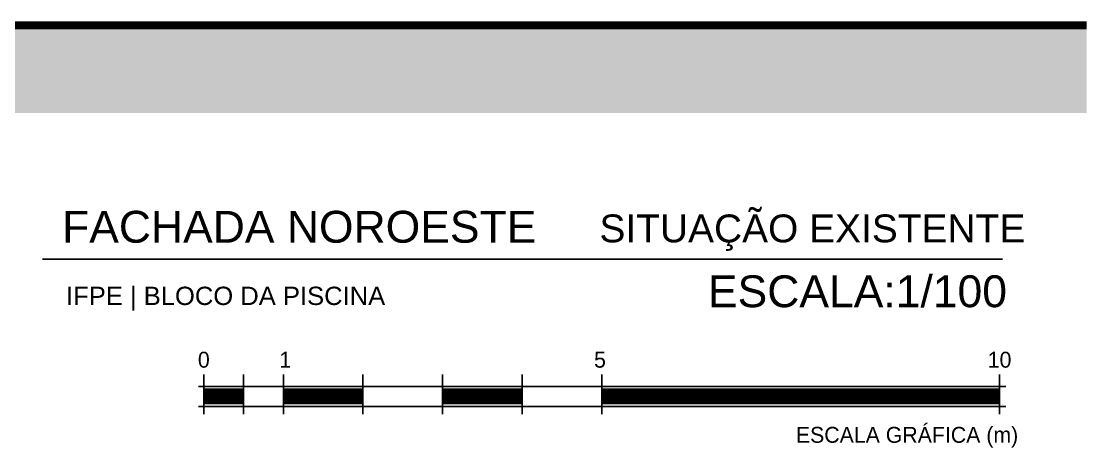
# Model space of a CAD drawing. Header units: metres. Extents: x 2458 to 3695, y 243 to 513.
# Drawn here: x 3221.33 to 3234.76, y 272.96 to 278.32 of the extents above; entities that cross this region are included whole.
import ezdxf
from ezdxf.enums import TextEntityAlignment as Align

# ---------------------------------------------------------------- set-up
doc = ezdxf.new("R2010")
doc.units = ezdxf.units.M
doc.header["$LTSCALE"] = 5
doc.header["$MEASUREMENT"] = 0
doc.layers.add('01', color=1, linetype='Continuous', lineweight=9)
for name, color, linetype in [('PENA 0.05', 8, 'Continuous'), ('PENA 0.2', 2, 'Continuous'), ('PENA 01', 1, 'Continuous'), ('PENA 02', 2, 'Continuous'), ('TXT ESPECIFICAÇÃO', 7, 'Continuous')]:
    doc.layers.add(name, color=color, linetype=linetype)
doc.styles.add('Luana', font='arial.ttf')
doc.styles.add('R60_1-100', font='gisha.ttf', dxfattribs={"height": 0.15})

msp = doc.modelspace()

# ---------------------------------------------------------------- hatches: boundary and pattern name
at = {"layer": 'PENA 01', "ltscale": 1.5}
h = msp.add_hatch(dxfattribs=at)
h.set_pattern_fill('EARTH', color=256, scale=0.75, angle=45, style=0, double=1)
h.set_pattern_definition([(45, (3194.596476638942, 277.1665066913579), (2.775557561562891e-17, 0.2651650429449554), [0.1875, -0.1875]), (45, (3194.546758193389, 277.2162251369101), (2.775557561562891e-17, 0.2651650429449554), [0.1875, -0.1875]), (45, (3194.497039747837, 277.2659435824623), (2.775557561562891e-17, 0.2651650429449554), [0.1875, -0.1875]), (135, (3194.497039747837, 277.2990892128304), (-0.2651650429449553, 5.551115123125783e-17), [0.1875, -0.1875]), (135, (3194.546758193389, 277.3488076583826), (-0.2651650429449553, 5.551115123125783e-17), [0.1875, -0.1875]), (135, (3194.596476638942, 277.3985261039348), (-0.2651650429449553, 5.551115123125783e-17), [0.1875, -0.1875])])
h.paths.add_polyline_path([(3234.713830376762, 278.2667792355812), (3194.596476638942, 278.2667792355812), (3194.596476638942, 277.1665066913579), (3234.713830376762, 277.1665066913579)])

# ---------------------------------------------------------------- linework, layer by layer
for p, q in [((3223.619755926801, 273.3815889435186), (3223.619755926801, 273.8815889435186)), ((3224.119755926801, 273.3815889435186), (3224.119755926801, 273.8815889435186)), ((3224.619755926801, 273.3815889435186), (3224.619755926801, 273.8815889435186)), ((3225.619755926801, 273.3815889435186), (3225.619755926801, 273.8815889435186)), ((3226.619755926801, 273.3815889435186), (3226.619755926801, 273.8815889435186)), ((3227.619755926801, 273.3815889435186), (3227.619755926801, 273.8815889435186)), ((3228.619755926801, 273.3815889435186), (3228.619755926801, 273.8815889435186)), ((3233.619755926801, 273.3815889435186), (3233.619755926801, 273.8815889435186)), ((3223.553012057081, 273.7315889435185), (3228.619755926801, 273.7315889435185)), ((3223.553012057081, 273.7315889435185), (3233.696579776847, 273.7315889435185)), ((3223.553012057081, 273.4815889435185), (3228.619755926801, 273.4815889435185)), ((3223.553012057081, 273.4815889435185), (3233.696579776847, 273.4815889435185))]:
    msp.add_line(p, q)
at = {"const_width": 0.2}
for points in [[(3223.619755926801, 273.6065889435185), (3224.119755926801, 273.6065889435185)], [(3224.619755926801, 273.6065889435185), (3225.619755926801, 273.6065889435185)], [(3226.619755926801, 273.6065889435185), (3227.619755926801, 273.6065889435185)], [(3228.619755926801, 273.6065889435185), (3233.619755926801, 273.6065889435185)]]:
    msp.add_lwpolyline(points, dxfattribs=at)
at = {"layer": 'PENA 02', "ltscale": 1.5, "const_width": 0.1}
msp.add_lwpolyline([(3194.596476638942, 278.2667792355812), (3234.713830376762, 278.2667792355812)], dxfattribs=at)
at = {"layer": 'TXT ESPECIFICAÇÃO', "linetype": 'ByBlock'}
msp.add_line((3221.591319008107, 275.3285069838478), (3233.656256604394, 275.3285069838478), dxfattribs=at)

# ---------------------------------------------------------------- texts
at = {"layer": '01', "style": 'R60_1-100'}
for s, p in [('0', (3223.619755926801, 273.9677559741208)), ('1', (3224.642606234819, 273.9677559741208)), ('5', (3228.598658546953, 273.9677559741208)), ('10', (3233.619755926801, 273.9677559741208))]:
    msp.add_text(s, height=0.2, dxfattribs=at).set_placement(p, align=Align.CENTER)
at = {"layer": '01', "insert": (3231.060183012791, 273.2238544689556), "char_height": 0.2, "width": 6.275615820817563, "attachment_point": 1, "style": 'R60_1-100'}
msp.add_mtext('ESCALA GRÁFICA (m)', dxfattribs=at)
at = {"layer": 'PENA 0.05', "style": 'Luana'}
msp.add_text('SITUAÇÃO EXISTENTE', height=0.35, dxfattribs=at).set_placement((3228.591504877372, 275.5415198254278))
at = {"layer": 'PENA 0.05', "linetype": 'ByBlock', "style": 'Luana'}
msp.add_text('IFPE | BLOCO DA PISCINA ', height=0.23, dxfattribs=at).set_placement((3221.888501825249, 274.7545238882382))
at = {"layer": 'PENA 0.2', "style": 'Luana'}
for s, p in [('FACHADA NOROESTE', (3221.8383575153, 275.5372356785894)), ('ESCALA:1/100', (3229.954711747384, 274.7270331249708))]:
    msp.add_text(s, height=0.4, dxfattribs=at).set_placement(p)

doc.saveas('drawing.dxf')
